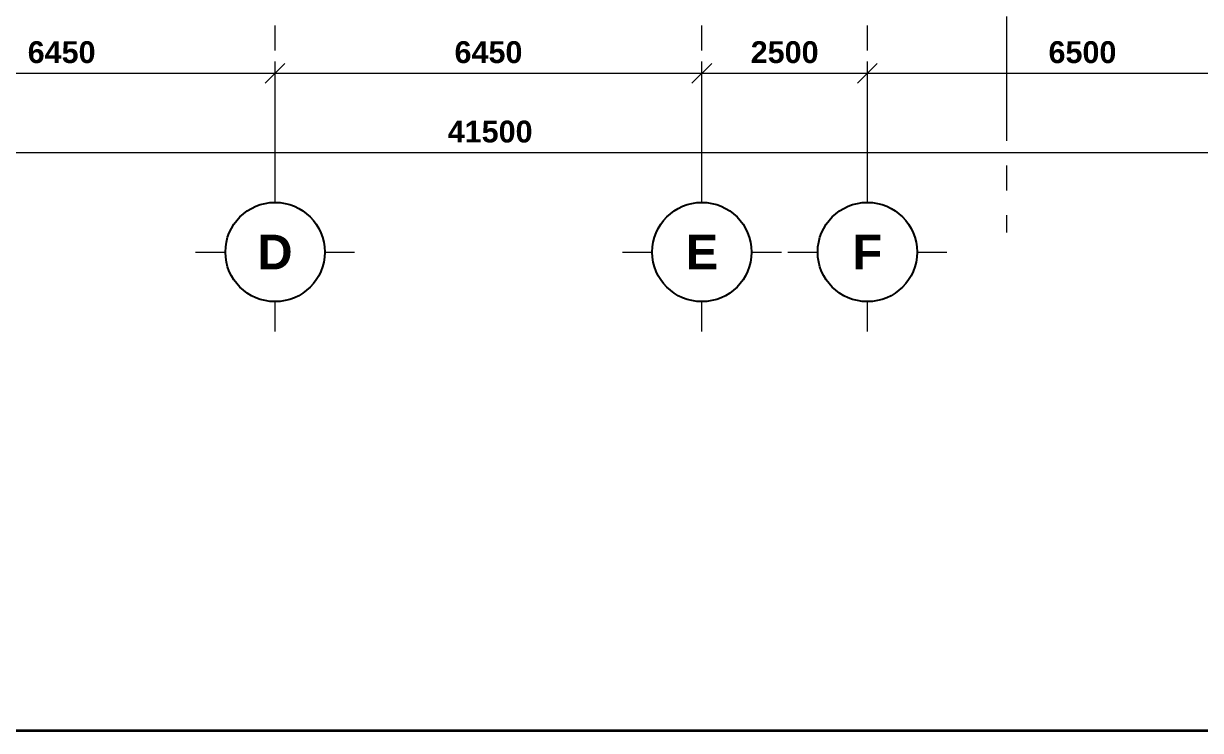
# Model space of a CAD drawing. Header units: millimetres. Extents: x -100356 to 314685, y 446 to 1273965.
# Drawn here: x 53940 to 71724, y 877837 to 888519 of the extents above; entities that cross this region are included whole.
import ezdxf
from ezdxf.enums import TextEntityAlignment as Align

# ---------------------------------------------------------------- set-up
doc = ezdxf.new("R2010")
doc.units = ezdxf.units.MM
doc.linetypes.add('CENTER', pattern=[2, 1.25, -0.25, 0.25, -0.25])
doc.layers.get('DEFPOINTS').update_dxf_attribs({"lineweight": 13})
doc.layers.add('@area depoint', color=8, linetype='Continuous', lineweight=35, plot=False)
for name, color, linetype, lineweight in [('A.Concrete', 7, 'Continuous', 25), ('LDIM OUT', 250, 'Continuous', 13), ('LGI', 250, 'CENTER', 9), ('luoicot', 30, 'Continuous', 13)]:
    doc.layers.add(name, color=color, linetype=linetype, lineweight=lineweight)
doc.styles.add('ARIAL', font='Font - TrueType - Arial Bold.ttf')
doc.dimstyles.new('TL 150 OUT', dxfattribs={"dimscale": 150, "dimtxt": 2.2, "dimasz": 2, "dimexe": 1.2, "dimexo": 1.5, "dimgap": 1, "dimtad": 1, "dimdec": 0, "dimdsep": 46, "dimtxsty": 'ARIAL', "dimblk": 'OBLIQUE', "dimcen": 2, "dimdle": 1.2, "dimclrd": 256, "dimclre": 256, "dimclrt": 4, "dimaunit": 1, "dimadec": 0, "dimazin": 0, "dimtfac": 1, "dimtdec": 0, "dimtix": 1, "dimtmove": 2, "dimatfit": 3, "dimfxl": 1, "dimtolj": 1, "dimtzin": 0, "dimarcsym": 0})

# ---------------------------------------------------------------- blocks, each defined once
blk = doc.blocks.new('_Oblique')
at = {"color": 0, "linetype": 'ByBlock', "lineweight": -2}
blk.add_line((-0.5, -0.5), (0.5, 0.5), dxfattribs=at)
blk = doc.blocks.new('*D501')
at = {"layer": 'DEFPOINTS', "color": 0, "ltscale": 1000, "transparency": 16777216}
for p in [(-40950, 49084), (-34450, 49084), (-34450, 47584)]:
    blk.add_point(p, dxfattribs=at)
at = {"layer": 'LDIM OUT', "lineweight": -2, "ltscale": 1000, "transparency": 16777216}
for p, q in [((-40950, 48859), (-40950, 47404)), ((-34450, 48859), (-34450, 47404)), ((-41130, 47584), (-34270, 47584))]:
    blk.add_line(p, q, dxfattribs=at)
at = {"layer": 'LDIM OUT', "lineweight": -2, "ltscale": 1000, "transparency": 16777216, "xscale": 300, "yscale": 300, "zscale": 300, "rotation": 180}
blk.add_blockref('_Oblique', (-40950, 47584), dxfattribs=at)
at = {"layer": 'LDIM OUT', "lineweight": -2, "ltscale": 1000, "transparency": 16777216, "xscale": 300, "yscale": 300, "zscale": 300}
blk.add_blockref('_Oblique', (-34450, 47584), dxfattribs=at)
at = {"layer": 'LDIM OUT', "color": 4, "ltscale": 1000, "transparency": 16777216, "insert": (-37700, 47266), "char_height": 330, "attachment_point": 5, "rotation": 180, "style": 'ARIAL'}
blk.add_mtext('\\A1;6500', dxfattribs=at)
blk = doc.blocks.new('*D502')
at = {"layer": 'DEFPOINTS', "color": 0, "ltscale": 1000, "transparency": 16777216}
for p in [(-34450, 49084), (-31950, 49084), (-31950, 47584)]:
    blk.add_point(p, dxfattribs=at)
at = {"layer": 'LDIM OUT', "lineweight": -2, "ltscale": 1000, "transparency": 16777216}
for p, q in [((-34450, 48859), (-34450, 47404)), ((-31950, 48859), (-31950, 47404)), ((-34630, 47584), (-31770, 47584))]:
    blk.add_line(p, q, dxfattribs=at)
at = {"layer": 'LDIM OUT', "lineweight": -2, "ltscale": 1000, "transparency": 16777216, "xscale": 300, "yscale": 300, "zscale": 300, "rotation": 180}
blk.add_blockref('_Oblique', (-34450, 47584), dxfattribs=at)
at = {"layer": 'LDIM OUT', "lineweight": -2, "ltscale": 1000, "transparency": 16777216, "xscale": 300, "yscale": 300, "zscale": 300}
blk.add_blockref('_Oblique', (-31950, 47584), dxfattribs=at)
at = {"layer": 'LDIM OUT', "color": 4, "ltscale": 1000, "transparency": 16777216, "insert": (-33200, 47266), "char_height": 330, "attachment_point": 5, "rotation": 180, "style": 'ARIAL'}
blk.add_mtext('\\A1;2500', dxfattribs=at)
blk = doc.blocks.new('*D503')
at = {"layer": 'DEFPOINTS', "color": 0, "ltscale": 1000, "transparency": 16777216}
for p in [(-31950, 49084), (-25500, 49084), (-25500, 47584)]:
    blk.add_point(p, dxfattribs=at)
at = {"layer": 'LDIM OUT', "lineweight": -2, "ltscale": 1000, "transparency": 16777216}
for p, q in [((-31950, 48859), (-31950, 47404)), ((-25500, 48859), (-25500, 47404)), ((-32130, 47584), (-25320, 47584))]:
    blk.add_line(p, q, dxfattribs=at)
at = {"layer": 'LDIM OUT', "lineweight": -2, "ltscale": 1000, "transparency": 16777216, "xscale": 300, "yscale": 300, "zscale": 300, "rotation": 180}
blk.add_blockref('_Oblique', (-31950, 47584), dxfattribs=at)
at = {"layer": 'LDIM OUT', "lineweight": -2, "ltscale": 1000, "transparency": 16777216, "xscale": 300, "yscale": 300, "zscale": 300}
blk.add_blockref('_Oblique', (-25500, 47584), dxfattribs=at)
at = {"layer": 'LDIM OUT', "color": 4, "ltscale": 1000, "transparency": 16777216, "insert": (-28725, 47266), "char_height": 330, "attachment_point": 5, "rotation": 180, "style": 'ARIAL'}
blk.add_mtext('\\A1;6450', dxfattribs=at)
blk = doc.blocks.new('*D504')
at = {"layer": 'DEFPOINTS', "color": 0, "ltscale": 1000, "transparency": 16777216}
for p in [(-25500, 49084), (-19050, 49084), (-19050, 47584)]:
    blk.add_point(p, dxfattribs=at)
at = {"layer": 'LDIM OUT', "lineweight": -2, "ltscale": 1000, "transparency": 16777216}
for p, q in [((-25500, 48859), (-25500, 47404)), ((-19050, 48859), (-19050, 47404)), ((-25680, 47584), (-18870, 47584))]:
    blk.add_line(p, q, dxfattribs=at)
at = {"layer": 'LDIM OUT', "lineweight": -2, "ltscale": 1000, "transparency": 16777216, "xscale": 300, "yscale": 300, "zscale": 300, "rotation": 180}
blk.add_blockref('_Oblique', (-25500, 47584), dxfattribs=at)
at = {"layer": 'LDIM OUT', "lineweight": -2, "ltscale": 1000, "transparency": 16777216, "xscale": 300, "yscale": 300, "zscale": 300}
blk.add_blockref('_Oblique', (-19050, 47584), dxfattribs=at)
at = {"layer": 'LDIM OUT', "color": 4, "ltscale": 1000, "transparency": 16777216, "insert": (-22275, 47266), "char_height": 330, "attachment_point": 5, "rotation": 180, "style": 'ARIAL'}
blk.add_mtext('\\A1;6450', dxfattribs=at)
blk = doc.blocks.new('BLOCK TRUC')
for p, q in [((0, 500), (0, 800)), ((500, 0), (800, 0)), ((-800, 0), (-500, 0)), ((0, -800), (0, -500))]:
    blk.add_line(p, q)
at = {"lineweight": 25}
blk.add_circle((0, 0), 500, dxfattribs=at)
at = {"style": 'ARIAL'}
blk.add_attdef('1-2', text='', height=350, rotation=0, dxfattribs=at).set_placement((0, 0), align=Align.MIDDLE_CENTER)
blk = doc.blocks.new('*D508')
at = {"layer": 'DEFPOINTS', "color": 0, "ltscale": 1000, "transparency": 16777216}
for p in [(-49500, 49084), (-8000, 48784), (-8000, 47404)]:
    blk.add_point(p, dxfattribs=at)
at = {"layer": 'LDIM OUT', "lineweight": -2, "ltscale": 1000, "transparency": 16777216}
for p, q in [((-8000, 47629), (-8000, 48964)), ((-49680, 48784), (-7820, 48784)), ((-49500, 48859), (-49500, 48604))]:
    blk.add_line(p, q, dxfattribs=at)
at = {"layer": 'LDIM OUT', "lineweight": -2, "ltscale": 1000, "transparency": 16777216, "xscale": 300, "yscale": 300, "zscale": 300, "rotation": 180}
blk.add_blockref('_Oblique', (-49500, 48784), dxfattribs=at)
at = {"layer": 'LDIM OUT', "lineweight": -2, "ltscale": 1000, "transparency": 16777216, "xscale": 300, "yscale": 300, "zscale": 300}
blk.add_blockref('_Oblique', (-8000, 48784), dxfattribs=at)
at = {"layer": 'LDIM OUT', "color": 4, "ltscale": 1000, "transparency": 16777216, "insert": (-28750, 48466), "char_height": 330, "attachment_point": 5, "rotation": 180, "style": 'ARIAL'}
blk.add_mtext('\\A1;41500', dxfattribs=at)
blk = doc.blocks.new('X-GRID')
at = {"layer": 'LGI', "ltscale": 1500}
for p, q in [((-36550, -7272.6), (-36550, 49990.7)), ((-34450, 49486.8), (-34450, -7272.6)), ((-31950, 49486.8), (-31950, -7272.6)), ((-25500, 49486.8), (-25500, -7272.6))]:
    blk.add_line(p, q, dxfattribs=at)
at = {"xscale": 1.5, "yscale": 1.5, "zscale": 1.5, "rotation": 180}
for p, values in [((-34450, 50284), {'1-2': 'F'}), ((-31950, 50284), {'1-2': 'E'}), ((-25500, 50284), {'1-2': 'D'})]:
    blk.add_blockref('BLOCK TRUC', p, dxfattribs=at).add_auto_attribs(values)
at = {"layer": 'LDIM OUT', "ltscale": 1000}
for base, p1, p2, picture, middle in [((-8000, 48784), (-49500, 49084), (-8000, 47404), '*D508', (-28750, 48465.5)), ((-34450, 47584), (-40950, 49084), (-34450, 49084), '*D501', (-37700, 47265.5)), ((-31950, 47584), (-34450, 49084), (-31950, 49084), '*D502', (-33200, 47265.5)), ((-25500, 47584), (-31950, 49084), (-25500, 49084), '*D503', (-28725, 47265.5)), ((-19050, 47584), (-25500, 49084), (-19050, 49084), '*D504', (-22275, 47265.5))]:
    dim = blk.add_linear_dim(base=base, p1=p1, p2=p2, dimstyle='TL 150 OUT', override={"dimtad": 4}, dxfattribs=at)
    dim.commit()
    dim.dimension.update_dxf_attribs({"geometry": picture, "text_midpoint": middle})
blk = doc.blocks.new('A$C60262ED2')
at = {"rotation": 180}
blk.add_blockref('X-GRID', (7409, 51484, 0), dxfattribs=at)
blk = doc.blocks.new('column')
at = {"layer": 'luoicot', "ltscale": 0.5}
blk.add_blockref('A$C60262ED2', (-47109, -40384, 0), dxfattribs=at)

msp = doc.modelspace()

# ---------------------------------------------------------------- linework, layer by layer
at = {"layer": '@area depoint', "ltscale": 0.5, "elevation": 0}
msp.add_lwpolyline([(29051.7, 877836.8), (88451.7, 877836.8), (88451.7, 961836.8), (29051.7, 961836.8)], close=True, dxfattribs=at)

# ---------------------------------------------------------------- block references
at = {"layer": 'A.Concrete'}
msp.add_blockref('column', (71940.7, 924250, 0), dxfattribs=at)

doc.saveas('drawing.dxf')
